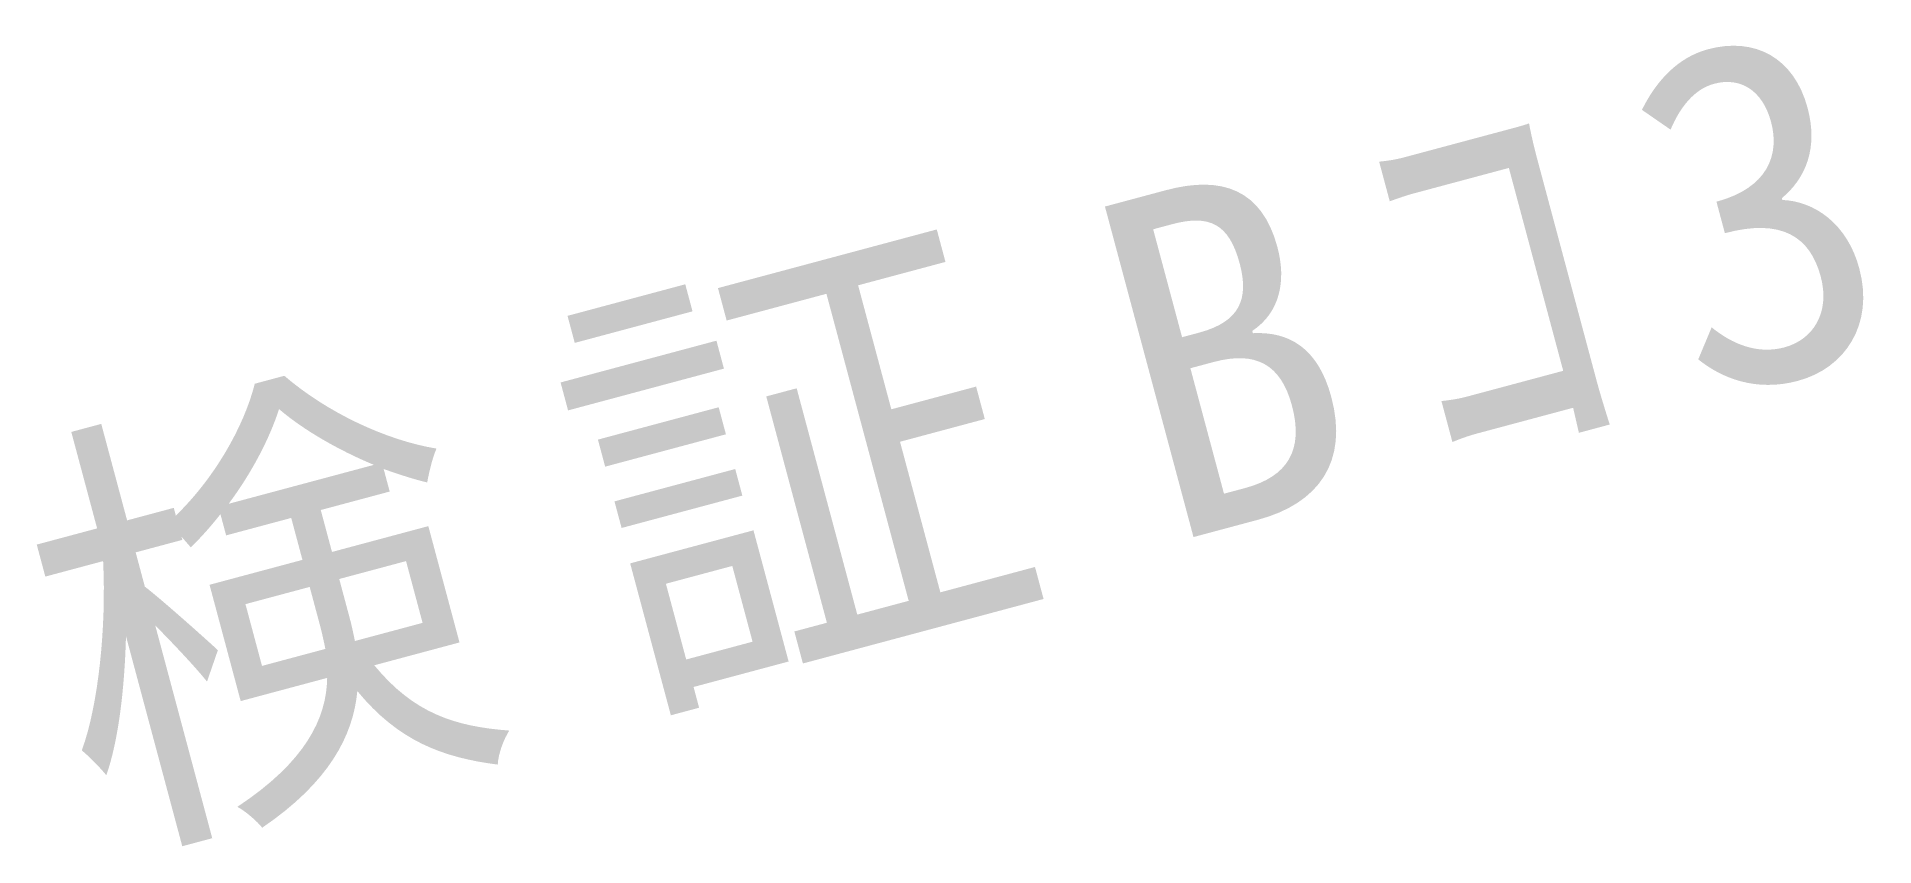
# Model space of a CAD drawing. Units: millimetres on the paper. Extents: x -17.9 to -6.1, y 12.4 to 17.6.
import ezdxf

# ---------------------------------------------------------------- set-up
doc = ezdxf.new("R2010")
doc.units = ezdxf.units.MM
doc.layers.add('0-0_0', color=7, linetype='Continuous')
doc.styles.add('ＭＳ ゴシック', font='')
doc.styles.get('ＭＳ ゴシック').set_extended_font_data('MS Gothic')

msp = doc.modelspace()

# ---------------------------------------------------------------- texts
at = {"layer": '0-0_0', "insert": (-17.5, 12.25), "char_height": 2.199, "attachment_point": 7, "rotation": 15, "style": 'ＭＳ ゴシック'}
msp.add_mtext('\\T1.25;\\W0.95;検証Bｺ3', dxfattribs=at)

doc.saveas('drawing.dxf')
